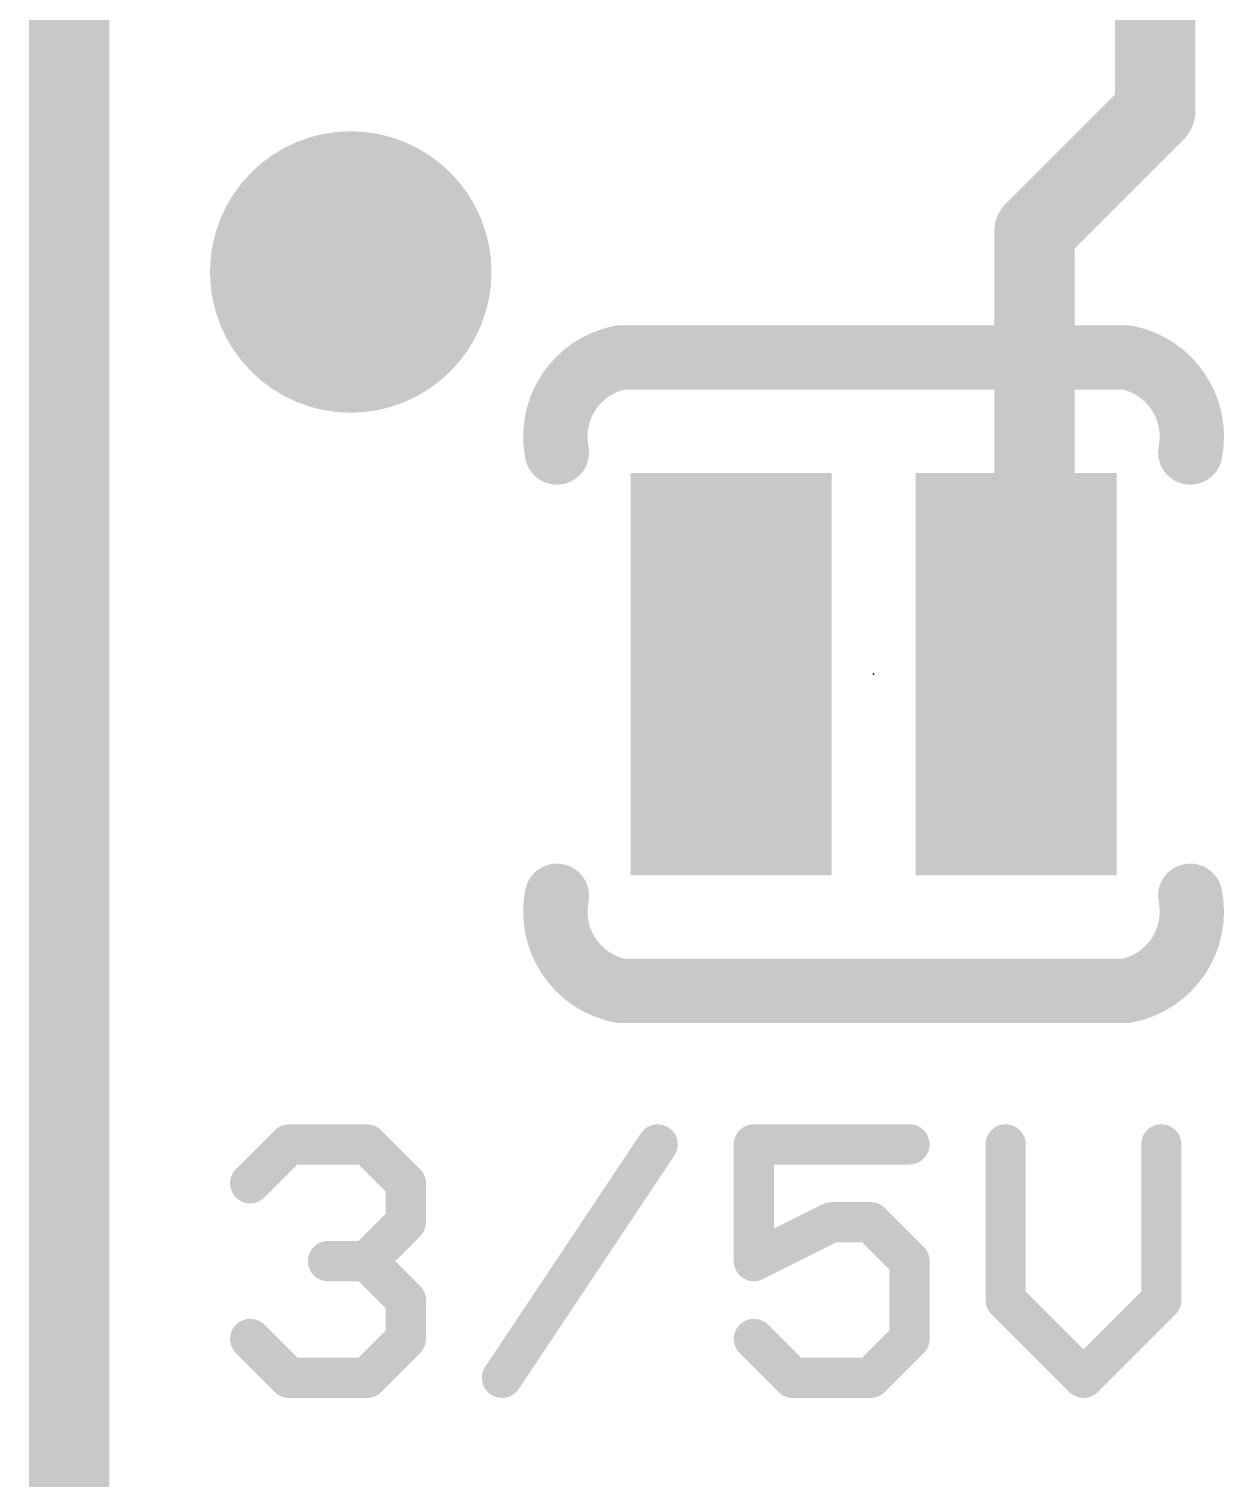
# Model space of a CAD drawing. Extents: x -11.8 to 66.2, y -19.6 to 35.5.
# Drawn here: x -0.127 to 3.647, y 17.781 to 22.358 of the extents above; entities that cross this region are included whole.
import ezdxf

# ---------------------------------------------------------------- set-up
doc = ezdxf.new("R2010")
doc.units = 0
for name, color, linetype in [('1', 12, 'CONTINUOUS'), ('16', 132, 'CONTINUOUS'), ('18', 110, 'CONTINUOUS'), ('20', 53, 'CONTINUOUS'), ('21', 41, 'CONTINUOUS'), ('22', 40, 'CONTINUOUS'), ('23', 53, 'CONTINUOUS')]:
    doc.layers.add(name, color=color, linetype=linetype)

# ---------------------------------------------------------------- blocks, each defined once
blk = doc.blocks.new('RECT')
blk.add_solid([(-0.5, -0.5), (0.5, -0.5), (-0.5, 0.5), (0.5, 0.5)])
blk = doc.blocks.new('ROUNDV')
at = {"const_width": 0.5}
blk.add_lwpolyline([(0, -0.25, 1), (0, 0.25, 1), (0, -0.25)], format="xyb", dxfattribs=at)

msp = doc.modelspace()

# ---------------------------------------------------------------- linework, layer by layer
at = {"layer": '1', "const_width": 0.254}
for points in [[(0, 0), (0, 30.48)], [(3.429, 22.098), (3.429, 22.86)], [(3.048, 21.717), (3.429, 22.098)], [(3.048, 20.32), (3.048, 21.717)], [(2.99, 20.32), (3.048, 20.32)]]:
    msp.add_lwpolyline(points, dxfattribs=at)
at = {"layer": '1', "const_width": 0.127}
for points in [[(3.4739, 22.0531, 1), (3.3841, 22.1429)], [(3.3655, 22.098, 1), (3.4925, 22.098)], [(3.1115, 21.717, 1), (2.9845, 21.717)], [(3.0031, 21.7619, 1), (3.0929, 21.6721)], [(2.99, 20.3835, 1), (2.99, 20.2565)], [(3.048, 20.2565, 1), (3.048, 20.3835)], [(2.9845, 20.32, 1), (3.1115, 20.32)]]:
    msp.add_lwpolyline(points, format="xyb", dxfattribs=at)
at = {"layer": '16', "const_width": 0.254}
msp.add_lwpolyline([(0, 0), (0, 30.48)], dxfattribs=at)
at = {"layer": '20', "const_width": 0.254}
msp.add_lwpolyline([(0, 0), (0, 30.48)], dxfattribs=at)
at = {"layer": '21'}
for points, const_width in [([(0, 30.48), (0, 0)], 0.254), ([(1.74, 21.32), (3.34, 21.32)], 0.2032), ([(3.34, 19.32), (1.74, 19.32)], 0.2032), ([(0.5715, 18.7119), (0.6944, 18.8347)], 0.127), ([(0.6944, 18.8347), (0.9401, 18.8347)], 0.127), ([(0.9401, 18.8347), (1.063, 18.7119)], 0.127), ([(1.3667, 18.0975), (1.8582, 18.8347)], 0.127), ([(2.6534, 18.8347), (2.1619, 18.8347)], 0.127), ([(2.1619, 18.8347), (2.1619, 18.4661)], 0.127), ([(2.9571, 18.8347), (2.9571, 18.3432)], 0.127), ([(3.4486, 18.3432), (3.4486, 18.8347)], 0.127), ([(1.063, 18.7119), (1.063, 18.589)], 0.127), ([(1.063, 18.589), (0.9401, 18.4661)], 0.127), ([(2.1619, 18.4661), (2.4076, 18.589)], 0.127), ([(2.4076, 18.589), (2.5305, 18.589)], 0.127), ([(2.5305, 18.589), (2.6534, 18.4661)], 0.127), ([(0.9401, 18.4661), (0.8172, 18.4661)], 0.127), ([(0.9401, 18.4661), (1.063, 18.3432)], 0.127), ([(2.6534, 18.4661), (2.6534, 18.2204)], 0.127), ([(1.063, 18.3432), (1.063, 18.2204)], 0.127), ([(2.9571, 18.3432), (3.2028, 18.0975)], 0.127), ([(3.2028, 18.0975), (3.4486, 18.3432)], 0.127), ([(0.6944, 18.0975), (0.5715, 18.2204)], 0.127), ([(1.063, 18.2204), (0.9401, 18.0975)], 0.127), ([(2.2848, 18.0975), (2.1619, 18.2204)], 0.127), ([(2.6534, 18.2204), (2.5305, 18.0975)], 0.127), ([(0.9401, 18.0975), (0.6944, 18.0975)], 0.127), ([(2.5305, 18.0975), (2.2848, 18.0975)], 0.127)]:
    msp.add_lwpolyline(points, dxfattribs=dict(at, const_width=const_width))
for points, const_width in [([(1.74, 21.32, 0.4142), (1.54, 21.02)], 0.2032), ([(1.74, 21.3708, 1), (1.74, 21.2692)], 0.1016), ([(1.75, 21.2702, 1), (1.73, 21.3698)], 0.1016), ([(3.54, 21.02, 0.4142), (3.34, 21.32)], 0.2032), ([(3.35, 21.3698, 1), (3.33, 21.2702)], 0.1016), ([(3.34, 21.2692, 1), (3.34, 21.3708)], 0.1016), ([(1.4902, 21.01, 1), (1.5898, 21.03)], 0.1016), ([(3.4902, 21.03, 1), (3.5898, 21.01)], 0.1016), ([(1.54, 19.62, 0.4142), (1.74, 19.32)], 0.2032), ([(1.5898, 19.61, 1), (1.4902, 19.63)], 0.1016), ([(3.34, 19.32, 0.4142), (3.54, 19.62)], 0.2032), ([(3.5898, 19.63, 1), (3.4902, 19.61)], 0.1016), ([(1.74, 19.3708, 1), (1.74, 19.2692)], 0.1016), ([(1.73, 19.2702, 1), (1.75, 19.3698)], 0.1016), ([(3.33, 19.3698, 1), (3.35, 19.2702)], 0.1016), ([(3.34, 19.2692, 1), (3.34, 19.3708)], 0.1016), ([(0.6944, 18.8665, 1), (0.6944, 18.803)], 0.0635), ([(0.7168, 18.8123, 1), (0.6719, 18.8572)], 0.0635), ([(0.9626, 18.8572, 1), (0.9177, 18.8123)], 0.0635), ([(0.9401, 18.803, 1), (0.9401, 18.8665)], 0.0635), ([(1.8846, 18.8171, 1), (1.8318, 18.8523)], 0.0635), ([(2.1619, 18.8665, 1), (2.1619, 18.803)], 0.0635), ([(2.1936, 18.8347, 1), (2.1301, 18.8347)], 0.0635), ([(2.6534, 18.803, 1), (2.6534, 18.8665)], 0.0635), ([(2.9888, 18.8347, 1), (2.9253, 18.8347)], 0.0635), ([(3.4803, 18.8347, 1), (3.4168, 18.8347)], 0.0635), ([(0.549, 18.7343, 1), (0.594, 18.6894)], 0.0635), ([(1.0947, 18.7119, 1), (1.0312, 18.7119)], 0.0635), ([(1.0405, 18.6894, 1), (1.0854, 18.7343)], 0.0635), ([(1.0854, 18.5665, 1), (1.0405, 18.6114)], 0.0635), ([(2.4076, 18.6207, 1), (2.4076, 18.5572)], 0.0635), ([(2.4218, 18.5606, 1), (2.3934, 18.6174)], 0.0635), ([(2.5529, 18.6114, 1), (2.508, 18.5665)], 0.0635), ([(2.5305, 18.5572, 1), (2.5305, 18.6207)], 0.0635), ([(1.0312, 18.589, 1), (1.0947, 18.589)], 0.0635), ([(0.8172, 18.4979, 1), (0.8172, 18.4344)], 0.0635), ([(0.9626, 18.4886, 1), (0.9177, 18.4437)], 0.0635), ([(0.9177, 18.4886, 1), (0.9626, 18.4437)], 0.0635), ([(0.9401, 18.4344, 1), (0.9401, 18.4979)], 0.0635), ([(2.1477, 18.4945, 1), (2.1761, 18.4377)], 0.0635), ([(2.1301, 18.4661, 1), (2.1936, 18.4661)], 0.0635), ([(2.6851, 18.4661, 1), (2.6216, 18.4661)], 0.0635), ([(2.6309, 18.4437, 1), (2.6758, 18.4886)], 0.0635), ([(1.0947, 18.3432, 1), (1.0312, 18.3432)], 0.0635), ([(1.0405, 18.3208, 1), (1.0854, 18.3657)], 0.0635), ([(2.9795, 18.3657, 1), (2.9346, 18.3208)], 0.0635), ([(3.471, 18.3208, 1), (3.4261, 18.3657)], 0.0635), ([(2.9253, 18.3432, 1), (2.9888, 18.3432)], 0.0635), ([(3.4168, 18.3432, 1), (3.4803, 18.3432)], 0.0635), ([(0.594, 18.2428, 1), (0.549, 18.1979)], 0.0635), ([(1.0854, 18.1979, 1), (1.0405, 18.2428)], 0.0635), ([(2.1843, 18.2428, 1), (2.1394, 18.1979)], 0.0635), ([(2.6758, 18.1979, 1), (2.6309, 18.2428)], 0.0635), ([(1.0312, 18.2204, 1), (1.0947, 18.2204)], 0.0635), ([(2.6216, 18.2204, 1), (2.6851, 18.2204)], 0.0635), ([(0.6944, 18.1292, 1), (0.6944, 18.0658)], 0.0635), ([(0.6719, 18.075, 1), (0.7168, 18.12)], 0.0635), ([(0.9177, 18.12, 1), (0.9626, 18.075)], 0.0635), ([(0.9401, 18.0658, 1), (0.9401, 18.1292)], 0.0635), ([(1.3403, 18.1151, 1), (1.3931, 18.0799)], 0.0635), ([(2.2848, 18.1292, 1), (2.2848, 18.0658)], 0.0635), ([(2.2623, 18.075, 1), (2.3072, 18.12)], 0.0635), ([(2.508, 18.12, 1), (2.5529, 18.075)], 0.0635), ([(2.5305, 18.0658, 1), (2.5305, 18.1292)], 0.0635), ([(3.1804, 18.12, 1), (3.2253, 18.075)], 0.0635), ([(3.1804, 18.075, 1), (3.2253, 18.12)], 0.0635)]:
    msp.add_lwpolyline(points, format="xyb", dxfattribs=dict(at, const_width=const_width))
at = {"layer": '22', "const_width": 0.254}
msp.add_lwpolyline([(0, 30.48), (0, 0)], dxfattribs=at)
at = {"layer": '23'}
msp.add_point((2.54, 20.32), dxfattribs=at)

# ---------------------------------------------------------------- block references
at = {"layer": '1', "xscale": 0.635, "yscale": 1.27, "rotation": 180}
for p in [(2.09, 20.32), (2.99, 20.32)]:
    msp.add_blockref('RECT', p, dxfattribs=at)
at = {"layer": '18', "xscale": 0.889, "yscale": 0.889}
msp.add_blockref('ROUNDV', (0.889, 21.59), dxfattribs=at)
msp.add_blockref('ROUNDV', (0.889, 21.59), dxfattribs=at)

doc.saveas('drawing.dxf')
